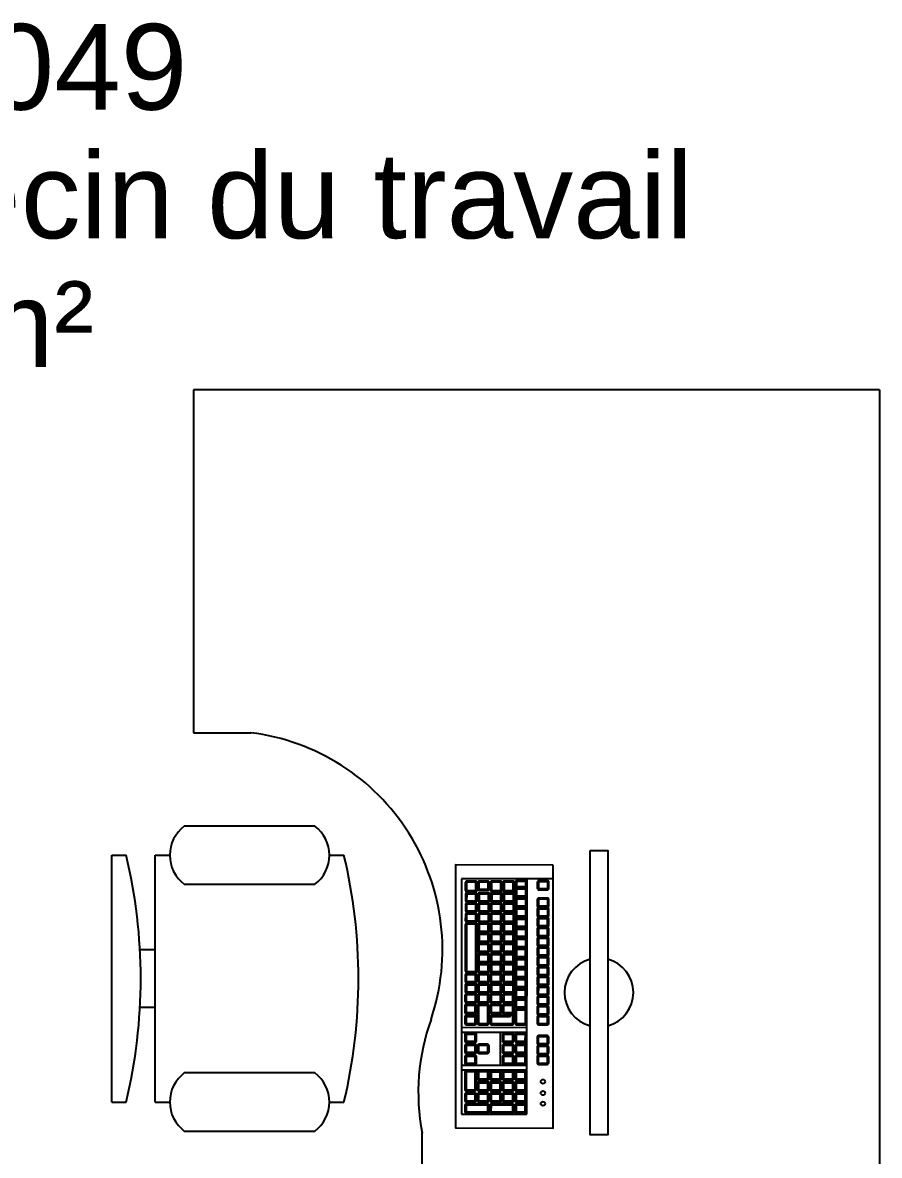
# Model space of a CAD drawing. Header units: metres. Extents: x -8 to 211, y -5 to 120.
# Drawn here: x 165.199 to 166.698, y 47.334 to 49.316 of the extents above; entities that cross this region are included whole.
import ezdxf

# ---------------------------------------------------------------- set-up
doc = ezdxf.new("R2010")
doc.units = ezdxf.units.M
doc.header["$LTSCALE"] = 0.8
doc.header["$MEASUREMENT"] = 0
doc.layers.get('0').update_dxf_attribs({"linetype": 'CONTINUOUS'})
for name, color, linetype in [('900 equipement', 8, 'CONTINUOUS'), ('A_EQMP', 142, 'CONTINUOUS'), ('A_Etiqu_Local', 7, 'CONTINUOUS')]:
    doc.layers.add(name, color=color, linetype=linetype)
doc.styles.add('Attribut', font='arial.ttf')

# ---------------------------------------------------------------- blocks, each defined once
blk = doc.blocks.new('bureau')
at = {"layer": '900 equipement', "color": 142, "linetype": 'Continuous'}
for p, q in [((0, 1.2), (1.6, 1.2)), ((0, 1.2), (0, 0)), ((1.6, 1.2), (1.6, 0.4)), ((1.6, 0.4), (1.3004, 0.4)), ((0.6, 0), (0.6, 0.1)), ((0, 0), (0.6, 0))]:
    blk.add_line(p, q, dxfattribs=at)
for centre, radius, start, end in [((0.9796, 0.0531), 0.3824, 71.3694, 172.9633), ((1.2294, 0.7698), 0.3766, 250.1842, 280.8651)]:
    blk.add_arc(centre, radius, start, end, dxfattribs=at)
blk = doc.blocks.new('Chaise de bureau')
at = {"linetype": 'Continuous'}
for p, q in [((-8.5, 0), (-8.5, -1)), ((-8.5, 0), (8.5, 0)), ((8.5, 0), (8.5, -1)), ((-2, -3), (-2, -1.9355)), ((2, -1.9576), (2, -3)), ((-8.5, -3), (-8.5, -4)), ((-8.5, -3), (8.5, -3)), ((8.5, -3), (8.5, -4)), ((-10.5, -5), (-10.5, -14)), ((-6.5, -14), (-6.5, -5)), ((6.5, -5), (6.5, -14)), ((10.5, -14), (10.5, -5)), ((-8.5, -15), (-8.5, -16)), ((8.5, -15), (8.5, -16))]:
    blk.add_line(p, q, dxfattribs=at)
for centre, radius, start, end in [((0, 34.625), 36.625, 256.5803, 283.4197), ((-8.5, -6.5), 2.5, 36.8699, 143.1301), ((8.5, -6.5), 2.5, 36.8699, 143.1301), ((-8.5, -12.5), 2.5, 216.8699, 323.1301), ((8.5, -12.5), 2.5, 216.8699, 323.1301), ((0, 19.625), 36.625, 256.5803, 283.4197)]:
    blk.add_arc(centre, radius, start, end, dxfattribs=at)
blk = doc.blocks.new('A_Etiqu_Local')
at = {"style": 'Attribut', "flags": 1}
for tag, p in [('CODE_HOPITAL', (-0.4463, 1.632)), ('CODE_SITE', (-0.4463, 1.407)), ('CODE_BATIMENT', (-0.4463, 1.182)), ('CODE_SECTEUR', (-0.4463, 0.957)), ('CODE_ETAGE', (-0.4463, 0.732)), ('NOM_NORMALISE', (-0.4463, -0.843)), ('SECTEUR_ACTIVITE', (-0.4463, -1.068)), ('SOUS_SECTEUR_ACTIVITE', (-0.4463, -1.293)), ('VOLUME', (-0.4463, -1.518)), ('SERVICE', (-0.4463, -1.743)), ('CODE_UG', (-0.4463, -1.968)), ('CODE_UA', (-0.4463, -2.193)), ('CODE_POLE', (-0.4463, -2.418)), ('OCCUPANT_EXTERNE', (-0.4463, -2.643)), ('DISPONIBILITE', (-0.4463, -2.868)), ('ACCES_HANDICAPES', (-0.4463, -3.093)), ('NATURE_SOL', (-0.4463, -3.318)), ('RISQUE_LABORATOIRE', (-0.4463, -3.543)), ('AMIANTE', (-0.4463, -3.768))]:
    blk.add_attdef(tag, p, '', height=0.15, dxfattribs=at)
at = {"layer": 'A_Etiqu_Local', "style": 'Attribut'}
for tag, p in [('CODE_PIECE', (-0.4463, 0.282)), ('NOM_USAGE', (-0.4463, 0.057)), ('SURFACE', (-0.4463, -0.168))]:
    blk.add_attdef(tag, p, '', height=0.15, dxfattribs=at)

msp = doc.modelspace()

# ---------------------------------------------------------------- linework, layer by layer
at = {"layer": 'A_EQMP', "color": 8, "linetype": 'Continuous'}
for p, q in [((165.9673, 47.8175), (165.967, 47.4058)), ((166.1278, 47.8174), (165.9673, 47.8175)), ((166.0817, 47.4057), (166.082, 47.8174)), ((166.1099, 47.784), (166.1099, 47.7839)), ((166.0818, 47.557), (165.9671, 47.5571)), ((166.0818, 47.5485), (165.9671, 47.5486)), ((166.0818, 47.491), (165.967, 47.4911)), ((166.0818, 47.4826), (165.967, 47.4827)), ((165.967, 47.4058), (166.0817, 47.4057))]:
    msp.add_line(p, q, dxfattribs=at)
for points in [[(166.1923, 47.8671), (166.2231, 47.8671), (166.2231, 47.3698), (166.1923, 47.3698)], [(166.1278, 47.8415), (165.9568, 47.8417), (165.9565, 47.3817), (166.1274, 47.3815)]]:
    msp.add_lwpolyline(points, close=True, dxfattribs=at)
for points in [[(165.9913, 47.8136), (165.9767, 47.8136, 0.414214), (165.9738, 47.8106), (165.9738, 47.7977, 0.414214), (165.9767, 47.7947), (165.9913, 47.7947, 0.414214), (165.9943, 47.7977), (165.9943, 47.8106, 0.414214)], [(165.9913, 47.8114), (165.9767, 47.8114, 0.414214), (165.9759, 47.8106), (165.9759, 47.7977, 0.414214), (165.9767, 47.7969), (165.9913, 47.7968, 0.414214), (165.9921, 47.7977), (165.9921, 47.8106, 0.414214)], [(166.0132, 47.8136), (165.9986, 47.8136, 0.414214), (165.9957, 47.8106), (165.9957, 47.8004, 0.414214), (165.9986, 47.7975), (166.0132, 47.7975, 0.414214), (166.0162, 47.8004), (166.0162, 47.8106, 0.414214)], [(166.0132, 47.8114), (165.9986, 47.8114, 0.414214), (165.9978, 47.8106), (165.9978, 47.8004, 0.414214), (165.9986, 47.7996), (166.0132, 47.7996, 0.414214), (166.014, 47.8004), (166.014, 47.8106, 0.414214)], [(166.0351, 47.8135), (166.0205, 47.8136, 0.414214), (166.0176, 47.8106), (166.0176, 47.7978, 0.414214), (166.0205, 47.7949), (166.0351, 47.7948, 0.414214), (166.0381, 47.7978), (166.0381, 47.8106, 0.414214)], [(166.0351, 47.8114), (166.0205, 47.8114, 0.414214), (166.0197, 47.8106), (166.0197, 47.7978, 0.414214), (166.0205, 47.797), (166.0351, 47.797, 0.414214), (166.0359, 47.7978), (166.0359, 47.8106, 0.414214)], [(166.057, 47.8135), (166.0424, 47.8135, 0.414214), (166.0395, 47.8106), (166.0395, 47.798, 0.414214), (166.0424, 47.795), (166.057, 47.795, 0.414214), (166.06, 47.798), (166.06, 47.8106, 0.414214)], [(166.057, 47.8114), (166.0424, 47.8114, 0.414214), (166.0416, 47.8106), (166.0416, 47.798, 0.414214), (166.0424, 47.7972), (166.057, 47.7972, 0.414214), (166.0578, 47.798), (166.0578, 47.8106, 0.414214)], [(166.0791, 47.8143), (166.0638, 47.8144, 0.414214), (166.0616, 47.8121), (166.0616, 47.8045, 0.414214), (166.0638, 47.8023), (166.0791, 47.8023, 0.414214), (166.0814, 47.8045), (166.0814, 47.8121, 0.414214)], [(166.0791, 47.8127), (166.0638, 47.8127, 0.414214), (166.0632, 47.8121), (166.0632, 47.8045, 0.414214), (166.0638, 47.8039), (166.0791, 47.8039, 0.414214), (166.0797, 47.8045), (166.0797, 47.8121, 0.414214)], [(166.1173, 47.8144), (166.1027, 47.8144, 0.414214), (166.0997, 47.8114), (166.0997, 47.8013, 0.414214), (166.1027, 47.7983), (166.1173, 47.7983, 0.414214), (166.1203, 47.8012), (166.1203, 47.8114, 0.414214)], [(166.1173, 47.8122), (166.1027, 47.8122, 0.414214), (166.1019, 47.8114), (166.1019, 47.8013, 0.414214), (166.1027, 47.8005), (166.1173, 47.8004, 0.414214), (166.1181, 47.8012), (166.1181, 47.8114, 0.414214)], [(165.9916, 47.7931), (165.9771, 47.7931, 0.414214), (165.9741, 47.7901), (165.9741, 47.78, 0.414214), (165.9771, 47.777), (165.9916, 47.777, 0.414214), (165.9946, 47.7799), (165.9946, 47.7901, 0.414214)], [(165.9916, 47.7909), (165.9771, 47.7909, 0.414214), (165.9763, 47.7901), (165.9762, 47.78, 0.414214), (165.9771, 47.7792), (165.9916, 47.7791, 0.414214), (165.9924, 47.7799), (165.9925, 47.7901, 0.414214)], [(166.0135, 47.7931), (165.999, 47.7931, 0.414214), (165.996, 47.7901), (165.996, 47.7799, 0.414214), (165.999, 47.777), (166.0135, 47.777, 0.414214), (166.0165, 47.7799), (166.0165, 47.7901, 0.414214)], [(166.0135, 47.7909), (165.999, 47.7909, 0.414214), (165.9982, 47.7901), (165.9981, 47.7799, 0.414214), (165.999, 47.7791), (166.0135, 47.7791, 0.414214), (166.0143, 47.7799), (166.0144, 47.7901, 0.414214)], [(166.0354, 47.7931), (166.0209, 47.7931, 0.414214), (166.0179, 47.7901), (166.0179, 47.7799, 0.414214), (166.0208, 47.777), (166.0354, 47.7769, 0.414214), (166.0384, 47.7799), (166.0384, 47.7901, 0.414214)], [(166.0354, 47.7909), (166.0209, 47.7909, 0.414214), (166.0201, 47.7901), (166.02, 47.7799, 0.414214), (166.0209, 47.7791), (166.0354, 47.7791, 0.414214), (166.0362, 47.7799), (166.0362, 47.7901, 0.414214)], [(166.0573, 47.793), (166.0428, 47.7931, 0.414214), (166.0398, 47.7901), (166.0398, 47.7799, 0.414214), (166.0427, 47.7769), (166.0573, 47.7769, 0.414214), (166.0603, 47.7799), (166.0603, 47.7901, 0.414214)], [(166.0573, 47.7909), (166.0428, 47.7909, 0.414214), (166.0419, 47.7901), (166.0419, 47.7799, 0.414214), (166.0427, 47.7791), (166.0573, 47.7791, 0.414214), (166.0581, 47.7799), (166.0581, 47.7901, 0.414214)], [(166.0787, 47.7997), (166.0641, 47.7997, 0.414214), (166.0633, 47.7989), (166.0633, 47.7887, 0.414214), (166.0641, 47.7879), (166.0787, 47.7879, 0.414214), (166.0795, 47.7887), (166.0795, 47.7989, 0.414214)], [(166.1172, 47.7839), (166.1026, 47.7839, 0.414214), (166.0996, 47.781), (166.0996, 47.7708, 0.414214), (166.1026, 47.7678), (166.1172, 47.7678, 0.414214), (166.1201, 47.7708), (166.1201, 47.7809, 0.414214)], [(165.9915, 47.7755), (165.9769, 47.7755, 0.414214), (165.974, 47.7725), (165.974, 47.7624, 0.414214), (165.9769, 47.7594), (165.9915, 47.7594, 0.414214), (165.9945, 47.7623), (165.9945, 47.7725, 0.414214)], [(165.9915, 47.7733), (165.9769, 47.7733, 0.414214), (165.9761, 47.7725), (165.9761, 47.7624, 0.414214), (165.9769, 47.7615), (165.9915, 47.7615, 0.414214), (165.9923, 47.7623), (165.9923, 47.7725, 0.414214)], [(166.0134, 47.7755), (165.9988, 47.7755, 0.414214), (165.9959, 47.7725), (165.9959, 47.7623, 0.414214), (165.9988, 47.7594), (166.0134, 47.7594, 0.414214), (166.0164, 47.7623), (166.0164, 47.7725, 0.414214)], [(166.0134, 47.7733), (165.9988, 47.7733, 0.414214), (165.998, 47.7725), (165.998, 47.7623, 0.414214), (165.9988, 47.7615), (166.0134, 47.7615, 0.414214), (166.0142, 47.7623), (166.0142, 47.7725, 0.414214)], [(166.0353, 47.7754), (166.0207, 47.7755, 0.414214), (166.0178, 47.7725), (166.0178, 47.7623, 0.414214), (166.0207, 47.7593), (166.0353, 47.7593, 0.414214), (166.0383, 47.7623), (166.0383, 47.7725, 0.414214)], [(166.0353, 47.7733), (166.0207, 47.7733, 0.414214), (166.0199, 47.7725), (166.0199, 47.7623, 0.414214), (166.0207, 47.7615), (166.0353, 47.7615, 0.414214), (166.0361, 47.7623), (166.0361, 47.7725, 0.414214)], [(166.0572, 47.7754), (166.0426, 47.7754, 0.414214), (166.0397, 47.7725), (166.0397, 47.7623, 0.414214), (166.0426, 47.7593), (166.0572, 47.7593, 0.414214), (166.0602, 47.7623), (166.0602, 47.7725, 0.414214)], [(166.0572, 47.7733), (166.0426, 47.7733, 0.414214), (166.0418, 47.7725), (166.0418, 47.7623, 0.414214), (166.0426, 47.7615), (166.0572, 47.7615, 0.414214), (166.058, 47.7623), (166.058, 47.7725, 0.414214)], [(166.0789, 47.7643), (166.0643, 47.7643, 0.414214), (166.0635, 47.7635), (166.0635, 47.7534, 0.414214), (166.0643, 47.7526), (166.0789, 47.7525, 0.414214), (166.0797, 47.7534), (166.0797, 47.7635, 0.414214)], [(166.079, 47.7819), (166.0644, 47.7819, 0.414214), (166.0636, 47.7811), (166.0636, 47.7709, 0.414214), (166.0644, 47.7701), (166.079, 47.7701, 0.414214), (166.0798, 47.7709), (166.0798, 47.7811, 0.414214)], [(166.1172, 47.7668), (166.1026, 47.7668, 0.414214), (166.0996, 47.7638), (166.0996, 47.7537, 0.414214), (166.1026, 47.7507), (166.1171, 47.7507, 0.414214), (166.1201, 47.7536), (166.1201, 47.7638, 0.414214)], [(166.1172, 47.7818), (166.1026, 47.7818, 0.414214), (166.1018, 47.781), (166.1018, 47.7708, 0.414214), (166.1026, 47.77), (166.1172, 47.77, 0.414214), (166.118, 47.7708), (166.118, 47.7809, 0.414214)], [(166.1172, 47.7646), (166.1026, 47.7646, 0.414214), (166.1018, 47.7638), (166.1018, 47.7537, 0.414214), (166.1026, 47.7528), (166.1171, 47.7528, 0.414214), (166.118, 47.7536), (166.118, 47.7638, 0.414214)], [(165.9915, 47.7577), (165.9769, 47.7577, 0.414214), (165.974, 47.7548), (165.9739, 47.7446, 0.414214), (165.9769, 47.7416), (165.9915, 47.7416, 0.414214), (165.9945, 47.7446), (165.9945, 47.7547, 0.414214)], [(165.9915, 47.7556), (165.9769, 47.7556, 0.414214), (165.9761, 47.7548), (165.9761, 47.7446, 0.414214), (165.9769, 47.7438), (165.9915, 47.7438, 0.414214), (165.9923, 47.7446), (165.9923, 47.7548, 0.414214)], [(166.0134, 47.7577), (165.9988, 47.7577, 0.414214), (165.9959, 47.7547), (165.9958, 47.7446, 0.414214), (165.9988, 47.7416), (166.0134, 47.7416, 0.414214), (166.0164, 47.7446), (166.0164, 47.7547, 0.414214)], [(166.0134, 47.7555), (165.9988, 47.7556, 0.414214), (165.998, 47.7547), (165.998, 47.7446, 0.414214), (165.9988, 47.7438), (166.0134, 47.7437, 0.414214), (166.0142, 47.7446), (166.0142, 47.7547, 0.414214)], [(166.0353, 47.7577), (166.0207, 47.7577, 0.414214), (166.0178, 47.7547), (166.0177, 47.7446, 0.414214), (166.0207, 47.7416), (166.0353, 47.7416, 0.414214), (166.0383, 47.7445), (166.0383, 47.7547, 0.414214)], [(166.0353, 47.7555), (166.0207, 47.7555, 0.414214), (166.0199, 47.7547), (166.0199, 47.7446, 0.414214), (166.0207, 47.7437), (166.0353, 47.7437, 0.414214), (166.0361, 47.7445), (166.0361, 47.7547, 0.414214)], [(166.0572, 47.7577), (166.0426, 47.7577, 0.414214), (166.0396, 47.7547), (166.0396, 47.7445, 0.414214), (166.0426, 47.7416), (166.0572, 47.7416, 0.414214), (166.0602, 47.7445), (166.0602, 47.7547, 0.414214)], [(166.0572, 47.7555), (166.0426, 47.7555, 0.414214), (166.0418, 47.7547), (166.0418, 47.7445, 0.414214), (166.0426, 47.7437), (166.0572, 47.7437, 0.414214), (166.058, 47.7445), (166.058, 47.7547, 0.414214)], [(166.0789, 47.7465), (166.0643, 47.7465, 0.414214), (166.0635, 47.7457), (166.0635, 47.7355, 0.414214), (166.0643, 47.7347), (166.0789, 47.7347, 0.414214), (166.0797, 47.7355), (166.0797, 47.7457, 0.414214)], [(166.1171, 47.7497), (166.1026, 47.7497, 0.414214), (166.0996, 47.7467), (166.0996, 47.7365, 0.414214), (166.1025, 47.7336), (166.1171, 47.7335, 0.414214), (166.1201, 47.7365), (166.1201, 47.7467, 0.414214)], [(166.1171, 47.7475), (166.1026, 47.7475, 0.414214), (166.1017, 47.7467), (166.1017, 47.7365, 0.414214), (166.1026, 47.7357), (166.1171, 47.7357, 0.414214), (166.1179, 47.7365), (166.1179, 47.7467, 0.414214)], [(165.9914, 47.7401), (165.9768, 47.7401, 0.414214), (165.9738, 47.7372), (165.9738, 47.6563, 0.414214), (165.9767, 47.6533), (165.9913, 47.6533, 0.414214), (165.9943, 47.6563), (165.9943, 47.7371, 0.414214)], [(165.9914, 47.738), (165.9768, 47.738, 0.414214), (165.976, 47.7372), (165.9759, 47.6563, 0.414214), (165.9767, 47.6555), (165.9913, 47.6555, 0.414214), (165.9921, 47.6563), (165.9922, 47.7371, 0.414214)], [(166.0133, 47.7401), (165.9987, 47.7401, 0.414214), (165.9957, 47.7371), (165.9957, 47.727, 0.414214), (165.9987, 47.724), (166.0133, 47.724, 0.414214), (166.0162, 47.7269), (166.0162, 47.7371, 0.414214)], [(166.0133, 47.7379), (165.9987, 47.7379, 0.414214), (165.9979, 47.7371), (165.9979, 47.727, 0.414214), (165.9987, 47.7262), (166.0133, 47.7261, 0.414214), (166.0141, 47.727), (166.0141, 47.7371, 0.414214)], [(166.0352, 47.7401), (166.0206, 47.7401, 0.414214), (166.0176, 47.7371), (166.0176, 47.7269, 0.414214), (166.0206, 47.724), (166.0352, 47.724, 0.414214), (166.0381, 47.7269), (166.0381, 47.7371, 0.414214)], [(166.0352, 47.7379), (166.0206, 47.7379, 0.414214), (166.0198, 47.7371), (166.0198, 47.7269, 0.414214), (166.0206, 47.7261), (166.0352, 47.7261, 0.414214), (166.036, 47.7269), (166.036, 47.7371, 0.414214)], [(166.0571, 47.7401), (166.0425, 47.7401, 0.414214), (166.0395, 47.7371), (166.0395, 47.7269, 0.414214), (166.0425, 47.724), (166.0571, 47.7239, 0.414214), (166.06, 47.7269), (166.06, 47.7371, 0.414214)], [(166.0571, 47.7379), (166.0425, 47.7379, 0.414214), (166.0417, 47.7371), (166.0417, 47.7269, 0.414214), (166.0425, 47.7261), (166.0571, 47.7261, 0.414214), (166.0579, 47.7269), (166.0579, 47.7371, 0.414214)], [(166.0787, 47.729), (166.0642, 47.729, 0.414214), (166.0633, 47.7282), (166.0633, 47.718, 0.414214), (166.0641, 47.7172), (166.0787, 47.7172, 0.414214), (166.0795, 47.718), (166.0795, 47.7282, 0.414214)], [(166.1171, 47.7325), (166.1025, 47.7325, 0.414214), (166.0996, 47.7296), (166.0996, 47.7194, 0.414214), (166.1025, 47.7164), (166.1171, 47.7164, 0.414214), (166.1201, 47.7194), (166.1201, 47.7296, 0.414214)], [(166.1171, 47.7304), (166.1025, 47.7304, 0.414214), (166.1017, 47.7296), (166.1017, 47.7194, 0.414214), (166.1025, 47.7186), (166.1171, 47.7186, 0.414214), (166.1179, 47.7194), (166.1179, 47.7296, 0.414214)], [(166.0131, 47.7047), (165.9986, 47.7047, 0.414214), (165.9956, 47.7018), (165.9956, 47.6916, 0.414214), (165.9985, 47.6886), (166.0131, 47.6886, 0.414214), (166.0161, 47.6916), (166.0161, 47.7018, 0.414214)], [(166.0133, 47.7223), (165.9987, 47.7223, 0.414214), (165.9957, 47.7194), (165.9957, 47.7092, 0.414214), (165.9987, 47.7062), (166.0133, 47.7062, 0.414214), (166.0162, 47.7092), (166.0162, 47.7194, 0.414214)], [(166.0133, 47.7202), (165.9987, 47.7202, 0.414214), (165.9979, 47.7194), (165.9979, 47.7092, 0.414214), (165.9987, 47.7084), (166.0133, 47.7084, 0.414214), (166.0141, 47.7092), (166.0141, 47.7194, 0.414214)], [(166.035, 47.7047), (166.0205, 47.7047, 0.414214), (166.0175, 47.7018), (166.0175, 47.6916, 0.414214), (166.0204, 47.6886), (166.035, 47.6886, 0.414214), (166.038, 47.6916), (166.038, 47.7017, 0.414214)], [(166.0352, 47.7223), (166.0206, 47.7223, 0.414214), (166.0176, 47.7194), (166.0176, 47.7092, 0.414214), (166.0206, 47.7062), (166.0351, 47.7062, 0.414214), (166.0381, 47.7092), (166.0381, 47.7193, 0.414214)], [(166.0352, 47.7202), (166.0206, 47.7202, 0.414214), (166.0198, 47.7194), (166.0198, 47.7092, 0.414214), (166.0206, 47.7084), (166.0352, 47.7084, 0.414214), (166.036, 47.7092), (166.036, 47.7193, 0.414214)], [(166.0569, 47.7047), (166.0424, 47.7047, 0.414214), (166.0394, 47.7017), (166.0394, 47.6916, 0.414214), (166.0423, 47.6886), (166.0569, 47.6886, 0.414214), (166.0599, 47.6915), (166.0599, 47.7017, 0.414214)], [(166.0571, 47.7223), (166.0425, 47.7223, 0.414214), (166.0395, 47.7193), (166.0395, 47.7092, 0.414214), (166.0425, 47.7062), (166.057, 47.7062, 0.414214), (166.06, 47.7091), (166.06, 47.7193, 0.414214)], [(166.0571, 47.7201), (166.0425, 47.7201, 0.414214), (166.0417, 47.7193), (166.0417, 47.7092, 0.414214), (166.0425, 47.7084), (166.057, 47.7083, 0.414214), (166.0579, 47.7092), (166.0579, 47.7193, 0.414214)], [(166.0787, 47.7111), (166.0641, 47.7112, 0.414214), (166.0633, 47.7103), (166.0633, 47.7002, 0.414214), (166.0641, 47.6994), (166.0787, 47.6993, 0.414214), (166.0795, 47.7002), (166.0795, 47.7103, 0.414214)], [(166.1171, 47.7154), (166.1025, 47.7154, 0.414214), (166.0996, 47.7124), (166.0996, 47.7023, 0.414214), (166.1025, 47.6993), (166.1171, 47.6993, 0.414214), (166.1201, 47.7022), (166.1201, 47.7124, 0.414214)], [(166.1171, 47.7132), (166.1025, 47.7132, 0.414214), (166.1017, 47.7124), (166.1017, 47.7023, 0.414214), (166.1025, 47.7014), (166.1171, 47.7014, 0.414214), (166.1179, 47.7022), (166.1179, 47.7124, 0.414214)], [(166.0132, 47.6868), (165.9987, 47.6868, 0.414214), (165.9957, 47.6838), (165.9957, 47.6736, 0.414214), (165.9986, 47.6707), (166.0132, 47.6706, 0.414214), (166.0162, 47.6736), (166.0162, 47.6838, 0.414214)], [(166.0131, 47.7026), (165.9986, 47.7026, 0.414214), (165.9977, 47.7018), (165.9977, 47.6916, 0.414214), (165.9985, 47.6908), (166.0131, 47.6908, 0.414214), (166.0139, 47.6916), (166.0139, 47.7018, 0.414214)], [(166.0351, 47.6867), (166.0206, 47.6867, 0.414214), (166.0176, 47.6838), (166.0176, 47.6736, 0.414214), (166.0205, 47.6706), (166.0351, 47.6706, 0.414214), (166.0381, 47.6736), (166.0381, 47.6838, 0.414214)], [(166.035, 47.7025), (166.0205, 47.7026, 0.414214), (166.0196, 47.7017), (166.0196, 47.6916, 0.414214), (166.0204, 47.6908), (166.035, 47.6908, 0.414214), (166.0358, 47.6916), (166.0358, 47.7017, 0.414214)], [(166.057, 47.6867), (166.0425, 47.6867, 0.414214), (166.0395, 47.6838), (166.0395, 47.6736, 0.414214), (166.0424, 47.6706), (166.057, 47.6706, 0.414214), (166.06, 47.6736), (166.06, 47.6837, 0.414214)], [(166.0569, 47.7025), (166.0424, 47.7025, 0.414214), (166.0415, 47.7017), (166.0415, 47.6916, 0.414214), (166.0423, 47.6907), (166.0569, 47.6907, 0.414214), (166.0577, 47.6915), (166.0577, 47.7017, 0.414214)], [(166.0786, 47.6936), (166.064, 47.6936, 0.414214), (166.0632, 47.6928), (166.0632, 47.6826, 0.414214), (166.064, 47.6818), (166.0786, 47.6818, 0.414214), (166.0794, 47.6826), (166.0794, 47.6928, 0.414214)], [(166.1171, 47.6983), (166.1025, 47.6983, 0.414214), (166.0995, 47.6953), (166.0995, 47.6851, 0.414214), (166.1025, 47.6822), (166.1171, 47.6821, 0.414214), (166.1201, 47.6851), (166.1201, 47.6953, 0.414214)], [(166.1171, 47.6961), (166.1025, 47.6961, 0.414214), (166.1017, 47.6953), (166.1017, 47.6851, 0.414214), (166.1025, 47.6843), (166.1171, 47.6843, 0.414214), (166.1179, 47.6851), (166.1179, 47.6953, 0.414214)], [(166.013, 47.6694), (165.9984, 47.6694, 0.414214), (165.9954, 47.6665), (165.9954, 47.6563, 0.414214), (165.9984, 47.6533), (166.013, 47.6533, 0.414214), (166.016, 47.6563), (166.016, 47.6664, 0.414214)], [(166.013, 47.6673), (165.9984, 47.6673, 0.414214), (165.9976, 47.6665), (165.9976, 47.6563, 0.414214), (165.9984, 47.6555), (166.013, 47.6555, 0.414214), (166.0138, 47.6563), (166.0138, 47.6664, 0.414214)], [(166.0132, 47.6846), (165.9987, 47.6846, 0.414214), (165.9978, 47.6838), (165.9978, 47.6736, 0.414214), (165.9986, 47.6728), (166.0132, 47.6728, 0.414214), (166.014, 47.6736), (166.014, 47.6838, 0.414214)], [(166.0349, 47.6694), (166.0203, 47.6694, 0.414214), (166.0173, 47.6664), (166.0173, 47.6563, 0.414214), (166.0203, 47.6533), (166.0349, 47.6533, 0.414214), (166.0379, 47.6562), (166.0379, 47.6664, 0.414214)], [(166.0349, 47.6672), (166.0203, 47.6672, 0.414214), (166.0195, 47.6664), (166.0195, 47.6563, 0.414214), (166.0203, 47.6555), (166.0349, 47.6554, 0.414214), (166.0357, 47.6563), (166.0357, 47.6664, 0.414214)], [(166.0351, 47.6846), (166.0206, 47.6846, 0.414214), (166.0197, 47.6838), (166.0197, 47.6736, 0.414214), (166.0205, 47.6728), (166.0351, 47.6728, 0.414214), (166.0359, 47.6736), (166.0359, 47.6838, 0.414214)], [(166.0568, 47.6694), (166.0422, 47.6694, 0.414214), (166.0392, 47.6664), (166.0392, 47.6562, 0.414214), (166.0422, 47.6533), (166.0568, 47.6533, 0.414214), (166.0598, 47.6562), (166.0598, 47.6664, 0.414214)], [(166.0568, 47.6672), (166.0422, 47.6672, 0.414214), (166.0414, 47.6664), (166.0414, 47.6562, 0.414214), (166.0422, 47.6554), (166.0568, 47.6554, 0.414214), (166.0576, 47.6562), (166.0576, 47.6664, 0.414214)], [(166.057, 47.6846), (166.0425, 47.6846, 0.414214), (166.0416, 47.6838), (166.0416, 47.6736, 0.414214), (166.0424, 47.6728), (166.057, 47.6728, 0.414214), (166.0578, 47.6736), (166.0578, 47.6837, 0.414214)], [(166.0786, 47.6758), (166.064, 47.6758, 0.414214), (166.0632, 47.675), (166.0632, 47.6648, 0.414214), (166.064, 47.664), (166.0786, 47.664, 0.414214), (166.0794, 47.6648), (166.0794, 47.675, 0.414214)], [(166.1171, 47.6811), (166.1025, 47.6811, 0.414214), (166.0995, 47.6782), (166.0995, 47.668, 0.414214), (166.1025, 47.665), (166.1171, 47.665, 0.414214), (166.12, 47.668), (166.1201, 47.6782, 0.414214)], [(166.1171, 47.679), (166.1025, 47.679, 0.414214), (166.1017, 47.6782), (166.1017, 47.668, 0.414214), (166.1025, 47.6672), (166.1171, 47.6672, 0.414214), (166.1179, 47.668), (166.1179, 47.6782, 0.414214)], [(165.991, 47.6518), (165.9764, 47.6518, 0.414214), (165.9734, 47.6489), (165.9734, 47.6387, 0.414214), (165.9764, 47.6357), (165.991, 47.6357, 0.414214), (165.9939, 47.6387), (165.9939, 47.6489, 0.414214)], [(165.991, 47.6497), (165.9764, 47.6497, 0.414214), (165.9756, 47.6489), (165.9756, 47.6387, 0.414214), (165.9764, 47.6379), (165.991, 47.6379, 0.414214), (165.9918, 47.6387), (165.9918, 47.6489, 0.414214)], [(166.0129, 47.6518), (165.9983, 47.6518, 0.414214), (165.9953, 47.6489), (165.9953, 47.6387, 0.414214), (165.9983, 47.6357), (166.0129, 47.6357, 0.414214), (166.0158, 47.6387), (166.0158, 47.6488, 0.414214)], [(166.0129, 47.6496), (165.9983, 47.6497, 0.414214), (165.9975, 47.6489), (165.9975, 47.6387, 0.414214), (165.9983, 47.6379), (166.0129, 47.6379, 0.414214), (166.0137, 47.6387), (166.0137, 47.6488, 0.414214)], [(166.0348, 47.6518), (166.0202, 47.6518, 0.414214), (166.0172, 47.6488), (166.0172, 47.6387, 0.414214), (166.0202, 47.6357), (166.0348, 47.6357, 0.414214), (166.0377, 47.6386), (166.0377, 47.6488, 0.414214)], [(166.0348, 47.6496), (166.0202, 47.6496, 0.414214), (166.0194, 47.6488), (166.0194, 47.6387, 0.414214), (166.0202, 47.6378), (166.0348, 47.6378, 0.414214), (166.0356, 47.6386), (166.0356, 47.6488, 0.414214)], [(166.0567, 47.6518), (166.0421, 47.6518, 0.414214), (166.0391, 47.6488), (166.0391, 47.6386, 0.414214), (166.0421, 47.6357), (166.0567, 47.6357, 0.414214), (166.0596, 47.6386), (166.0596, 47.6488, 0.414214)], [(166.0567, 47.6496), (166.0421, 47.6496, 0.414214), (166.0413, 47.6488), (166.0413, 47.6386, 0.414214), (166.0421, 47.6378), (166.0567, 47.6378, 0.414214), (166.0575, 47.6386), (166.0575, 47.6488, 0.414214)], [(166.0785, 47.6582), (166.0639, 47.6582, 0.414214), (166.0631, 47.6574), (166.0631, 47.6473, 0.414214), (166.0639, 47.6464), (166.0784, 47.6464, 0.414214), (166.0793, 47.6472), (166.0793, 47.6574, 0.414214)], [(166.1171, 47.664), (166.1025, 47.664, 0.414214), (166.0995, 47.661), (166.0995, 47.6509, 0.414214), (166.1025, 47.6479), (166.1171, 47.6479, 0.414214), (166.12, 47.6508), (166.12, 47.661, 0.414214)], [(166.1171, 47.6469), (166.1025, 47.6469, 0.414214), (166.0995, 47.6439), (166.0995, 47.6337, 0.414214), (166.1025, 47.6308), (166.117, 47.6308, 0.414214), (166.12, 47.6337), (166.12, 47.6439, 0.414214)], [(166.1171, 47.6618), (166.1025, 47.6618, 0.414214), (166.1017, 47.661), (166.1017, 47.6509, 0.414214), (166.1025, 47.6501), (166.1171, 47.65, 0.414214), (166.1179, 47.6509), (166.1179, 47.661, 0.414214)], [(165.9911, 47.6339), (165.9765, 47.6339, 0.414214), (165.9735, 47.6309), (165.9735, 47.6207, 0.414214), (165.9765, 47.6178), (165.9911, 47.6177, 0.414214), (165.994, 47.6207), (165.994, 47.6309, 0.414214)], [(165.9911, 47.6317), (165.9765, 47.6317, 0.414214), (165.9757, 47.6309), (165.9757, 47.6207, 0.414214), (165.9765, 47.6199), (165.9911, 47.6199, 0.414214), (165.9919, 47.6207), (165.9919, 47.6309, 0.414214)], [(166.013, 47.6338), (165.9984, 47.6339, 0.414214), (165.9954, 47.6309), (165.9954, 47.6207, 0.414214), (165.9984, 47.6177), (166.013, 47.6177, 0.414214), (166.0159, 47.6207), (166.0159, 47.6309, 0.414214)], [(166.013, 47.6317), (165.9984, 47.6317, 0.414214), (165.9976, 47.6309), (165.9976, 47.6207, 0.414214), (165.9984, 47.6199), (166.013, 47.6199, 0.414214), (166.0138, 47.6207), (166.0138, 47.6309, 0.414214)], [(166.0349, 47.6338), (166.0203, 47.6338, 0.414214), (166.0173, 47.6309), (166.0173, 47.6207, 0.414214), (166.0203, 47.6177), (166.0349, 47.6177, 0.414214), (166.0378, 47.6207), (166.0378, 47.6308, 0.414214)], [(166.0349, 47.6317), (166.0203, 47.6317, 0.414214), (166.0195, 47.6309), (166.0195, 47.6207, 0.414214), (166.0203, 47.6199), (166.0349, 47.6199, 0.414214), (166.0357, 47.6207), (166.0357, 47.6309, 0.414214)], [(166.0568, 47.6338), (166.0422, 47.6338, 0.414214), (166.0392, 47.6308), (166.0392, 47.6207, 0.414214), (166.0422, 47.6177), (166.0568, 47.6177, 0.414214), (166.0597, 47.6207), (166.0597, 47.6308, 0.414214)], [(166.0568, 47.6316), (166.0422, 47.6317, 0.414214), (166.0414, 47.6308), (166.0414, 47.6207, 0.414214), (166.0422, 47.6199), (166.0568, 47.6198, 0.414214), (166.0576, 47.6207), (166.0576, 47.6308, 0.414214)], [(166.0783, 47.6428), (166.0638, 47.6428, 0.414214), (166.0608, 47.6399), (166.0608, 47.6297, 0.414214), (166.0637, 47.6267), (166.0783, 47.6267, 0.414214), (166.0813, 47.6297), (166.0813, 47.6399, 0.414214)], [(166.0783, 47.6407), (166.0638, 47.6407, 0.414214), (166.0629, 47.6399), (166.0629, 47.6297, 0.414214), (166.0637, 47.6289), (166.0783, 47.6289, 0.414214), (166.0791, 47.6297), (166.0791, 47.6399, 0.414214)], [(166.117, 47.6297), (166.1025, 47.6297, 0.414214), (166.0995, 47.6268), (166.0995, 47.6166, 0.414214), (166.1024, 47.6136), (166.117, 47.6136, 0.414214), (166.12, 47.6166), (166.12, 47.6268, 0.414214)], [(166.117, 47.6276), (166.1025, 47.6276, 0.414214), (166.1017, 47.6268), (166.1016, 47.6166, 0.414214), (166.1025, 47.6158), (166.117, 47.6158, 0.414214), (166.1178, 47.6166), (166.1179, 47.6268, 0.414214)], [(166.1171, 47.6447), (166.1025, 47.6447, 0.414214), (166.1017, 47.6439), (166.1017, 47.6337, 0.414214), (166.1025, 47.6329), (166.117, 47.6329, 0.414214), (166.1179, 47.6337), (166.1179, 47.6439, 0.414214)], [(165.9908, 47.6165), (165.9763, 47.6165, 0.414214), (165.9733, 47.6135), (165.9733, 47.6033, 0.414214), (165.9762, 47.6004), (165.9908, 47.6003, 0.414214), (165.9938, 47.6033), (165.9938, 47.6135, 0.414214)], [(165.9908, 47.6143), (165.9763, 47.6143, 0.414214), (165.9754, 47.6135), (165.9754, 47.6033, 0.414214), (165.9762, 47.6025), (165.9908, 47.6025, 0.414214), (165.9916, 47.6033), (165.9916, 47.6135, 0.414214)], [(166.0127, 47.6164), (165.9982, 47.6164, 0.414214), (165.9952, 47.6135), (165.9952, 47.6033, 0.414214), (165.9981, 47.6003), (166.0127, 47.6003, 0.414214), (166.0157, 47.6033), (166.0157, 47.6135, 0.414214)], [(166.0127, 47.6143), (165.9982, 47.6143, 0.414214), (165.9973, 47.6135), (165.9973, 47.6033, 0.414214), (165.9981, 47.6025), (166.0127, 47.6025, 0.414214), (166.0135, 47.6033), (166.0135, 47.6135, 0.414214)], [(166.0346, 47.6164), (166.0201, 47.6164, 0.414214), (166.0171, 47.6135), (166.0171, 47.6033, 0.414214), (166.02, 47.6003), (166.0346, 47.6003, 0.414214), (166.0376, 47.6033), (166.0376, 47.6134, 0.414214)], [(166.0346, 47.6143), (166.02, 47.6143, 0.414214), (166.0192, 47.6135), (166.0192, 47.6033, 0.414214), (166.02, 47.6025), (166.0346, 47.6025, 0.414214), (166.0354, 47.6033), (166.0354, 47.6134, 0.414214)], [(166.0565, 47.6164), (166.0419, 47.6164, 0.414214), (166.039, 47.6134), (166.039, 47.6033, 0.414214), (166.0419, 47.6003), (166.0565, 47.6003, 0.414214), (166.0595, 47.6033), (166.0595, 47.6134, 0.414214)], [(166.0565, 47.6142), (166.0419, 47.6143, 0.414214), (166.0411, 47.6134), (166.0411, 47.6033, 0.414214), (166.0419, 47.6025), (166.0565, 47.6024, 0.414214), (166.0573, 47.6033), (166.0573, 47.6134, 0.414214)], [(166.0782, 47.6075), (166.0636, 47.6075, 0.414214), (166.0606, 47.6045), (166.0606, 47.5943, 0.414214), (166.0636, 47.5914), (166.0782, 47.5914, 0.414214), (166.0812, 47.5943), (166.0812, 47.6045, 0.414214)], [(166.0783, 47.625), (166.0637, 47.625, 0.414214), (166.0608, 47.6221), (166.0608, 47.6119, 0.414214), (166.0637, 47.6089), (166.0783, 47.6089, 0.414214), (166.0813, 47.6119), (166.0813, 47.622, 0.414214)], [(166.0783, 47.6229), (166.0637, 47.6229, 0.414214), (166.0629, 47.6221), (166.0629, 47.6119, 0.414214), (166.0637, 47.6111), (166.0783, 47.6111, 0.414214), (166.0791, 47.6119), (166.0791, 47.622, 0.414214)], [(166.117, 47.6126), (166.1024, 47.6126, 0.414214), (166.0995, 47.6096), (166.0995, 47.5995, 0.414214), (166.1024, 47.5965), (166.117, 47.5965, 0.414214), (166.12, 47.5995), (166.12, 47.6096, 0.414214)], [(166.117, 47.6104), (166.1024, 47.6105, 0.414214), (166.1016, 47.6096), (166.1016, 47.5995, 0.414214), (166.1024, 47.5987), (166.117, 47.5986, 0.414214), (166.1178, 47.5995), (166.1178, 47.6096, 0.414214)], [(165.9906, 47.5978), (165.976, 47.5978, 0.414214), (165.973, 47.5948), (165.973, 47.5847, 0.414214), (165.976, 47.5817), (165.9906, 47.5817, 0.414214), (165.9936, 47.5846), (165.9936, 47.5948, 0.414214)], [(165.9906, 47.5956), (165.976, 47.5956, 0.414214), (165.9752, 47.5948), (165.9752, 47.5847, 0.414214), (165.976, 47.5838), (165.9906, 47.5838, 0.414214), (165.9914, 47.5846), (165.9914, 47.5948, 0.414214)], [(166.0125, 47.5978), (165.9979, 47.5978, 0.414214), (165.9949, 47.5948), (165.9949, 47.5653, 0.414214), (165.9979, 47.5623), (166.0125, 47.5623, 0.414214), (166.0154, 47.5653), (166.0155, 47.5948, 0.414214)], [(166.0125, 47.5956), (165.9979, 47.5956, 0.414214), (165.9971, 47.5948), (165.9971, 47.5653, 0.414214), (165.9979, 47.5645), (166.0125, 47.5645, 0.414214), (166.0133, 47.5653), (166.0133, 47.5948, 0.414214)], [(166.0344, 47.5977), (166.0198, 47.5978, 0.414214), (166.0168, 47.5948), (166.0168, 47.5846, 0.414214), (166.0198, 47.5816), (166.0344, 47.5816, 0.414214), (166.0373, 47.5846), (166.0374, 47.5948, 0.414214)], [(166.0344, 47.5956), (166.0198, 47.5956, 0.414214), (166.019, 47.5948), (166.019, 47.5846, 0.414214), (166.0198, 47.5838), (166.0344, 47.5838, 0.414214), (166.0352, 47.5846), (166.0352, 47.5948, 0.414214)], [(166.0563, 47.5977), (166.0417, 47.5977, 0.414214), (166.0387, 47.5948), (166.0387, 47.5846, 0.414214), (166.0417, 47.5816), (166.0563, 47.5816, 0.414214), (166.0592, 47.5846), (166.0593, 47.5948, 0.414214)], [(166.0563, 47.5956), (166.0417, 47.5956, 0.414214), (166.0409, 47.5948), (166.0409, 47.5846, 0.414214), (166.0417, 47.5838), (166.0563, 47.5838, 0.414214), (166.0571, 47.5846), (166.0571, 47.5948, 0.414214)], [(166.0782, 47.5896), (166.0636, 47.5897, 0.414214), (166.0606, 47.5867), (166.0606, 47.5652, 0.414214), (166.0636, 47.5623), (166.0782, 47.5623, 0.414214), (166.0811, 47.5652), (166.0811, 47.5867, 0.414214)], [(166.0782, 47.6053), (166.0636, 47.6053, 0.414214), (166.0628, 47.6045), (166.0628, 47.5943, 0.414214), (166.0636, 47.5935), (166.0782, 47.5935, 0.414214), (166.079, 47.5943), (166.079, 47.6045, 0.414214)], [(166.0782, 47.5875), (166.0636, 47.5875, 0.414214), (166.0628, 47.5867), (166.0628, 47.5652, 0.414214), (166.0636, 47.5644), (166.0782, 47.5644, 0.414214), (166.079, 47.5652), (166.079, 47.5867, 0.414214)], [(166.117, 47.5955), (166.1024, 47.5955, 0.414214), (166.0995, 47.5925), (166.0995, 47.5823, 0.414214), (166.1024, 47.5794), (166.117, 47.5794, 0.414214), (166.12, 47.5823), (166.12, 47.5925, 0.414214)], [(166.117, 47.5933), (166.1024, 47.5933, 0.414214), (166.1016, 47.5925), (166.1016, 47.5823, 0.414214), (166.1024, 47.5815), (166.117, 47.5815, 0.414214), (166.1178, 47.5823), (166.1178, 47.5925, 0.414214)], [(165.9906, 47.5784), (165.976, 47.5785, 0.414214), (165.973, 47.5755), (165.973, 47.5653, 0.414214), (165.976, 47.5623), (165.9906, 47.5623, 0.414214), (165.9935, 47.5653), (165.9935, 47.5755, 0.414214)], [(165.9906, 47.5763), (165.976, 47.5763, 0.414214), (165.9752, 47.5755), (165.9752, 47.5653, 0.414214), (165.976, 47.5645), (165.9906, 47.5645, 0.414214), (165.9914, 47.5653), (165.9914, 47.5755, 0.414214)], [(166.0563, 47.5805), (166.0493, 47.5806), (166.0493, 47.5784), (166.0198, 47.5784, 0.414214), (166.0168, 47.5754), (166.0168, 47.5653, 0.414214), (166.0198, 47.5623), (166.0563, 47.5623, 0.414214), (166.0592, 47.5652), (166.0592, 47.5776, 0.414214)], [(166.0563, 47.5784), (166.0515, 47.5784), (166.0515, 47.5762), (166.0198, 47.5763, 0.414214), (166.019, 47.5754), (166.019, 47.5653, 0.414214), (166.0198, 47.5645), (166.0563, 47.5644, 0.414214), (166.0571, 47.5652), (166.0571, 47.5776, 0.414214)], [(166.117, 47.5783), (166.1024, 47.5783, 0.414214), (166.0994, 47.5754), (166.0994, 47.5652, 0.414214), (166.1024, 47.5622), (166.117, 47.5622, 0.414214), (166.12, 47.5652), (166.12, 47.5754, 0.414214)], [(166.117, 47.5762), (166.1024, 47.5762, 0.414214), (166.1016, 47.5754), (166.1016, 47.5652, 0.414214), (166.1024, 47.5644), (166.117, 47.5644, 0.414214), (166.1178, 47.5652), (166.1178, 47.5754, 0.414214)], [(165.9906, 47.5475), (165.976, 47.5475, 0.414214), (165.973, 47.5445), (165.973, 47.5343, 0.414214), (165.976, 47.5314), (165.9905, 47.5314, 0.414214), (165.9935, 47.5343), (165.9935, 47.5445, 0.414214)], [(166.0562, 47.5474), (166.0417, 47.5474, 0.414214), (166.0387, 47.5445), (166.0387, 47.5343, 0.414214), (166.0417, 47.5313), (166.0562, 47.5313, 0.414214), (166.0592, 47.5343), (166.0592, 47.5444, 0.414214)], [(166.0781, 47.5474), (166.0636, 47.5474, 0.414214), (166.0606, 47.5444), (166.0606, 47.5343, 0.414214), (166.0636, 47.5313), (166.0781, 47.5313, 0.414214), (166.0811, 47.5343), (166.0811, 47.5444, 0.414214)], [(165.9905, 47.5281), (165.976, 47.5281, 0.414214), (165.973, 47.5252), (165.973, 47.515, 0.414214), (165.9759, 47.512), (165.9905, 47.512, 0.414214), (165.9935, 47.515), (165.9935, 47.5252, 0.414214)], [(165.9906, 47.5453), (165.976, 47.5453, 0.414214), (165.9752, 47.5445), (165.9752, 47.5343, 0.414214), (165.976, 47.5335), (165.9905, 47.5335, 0.414214), (165.9914, 47.5343), (165.9914, 47.5445, 0.414214)], [(166.0124, 47.5281), (165.9979, 47.5281, 0.414214), (165.9949, 47.5252), (165.9949, 47.515, 0.414214), (165.9978, 47.512), (166.0124, 47.512, 0.414214), (166.0154, 47.515), (166.0154, 47.5251, 0.414214)], [(166.0562, 47.5281), (166.0417, 47.5281, 0.414214), (166.0387, 47.5251), (166.0387, 47.5149, 0.414214), (166.0416, 47.512), (166.0562, 47.512, 0.414214), (166.0592, 47.5149), (166.0592, 47.5251, 0.414214)], [(166.0562, 47.5453), (166.0417, 47.5453, 0.414214), (166.0409, 47.5445), (166.0408, 47.5343, 0.414214), (166.0417, 47.5335), (166.0562, 47.5335, 0.414214), (166.057, 47.5343), (166.0571, 47.5444, 0.414214)], [(166.0781, 47.5281), (166.0636, 47.5281, 0.414214), (166.0606, 47.5251), (166.0606, 47.5149, 0.414214), (166.0635, 47.512), (166.0781, 47.5119, 0.414214), (166.0811, 47.5149), (166.0811, 47.5251, 0.414214)], [(166.0781, 47.5452), (166.0636, 47.5453, 0.414214), (166.0628, 47.5444), (166.0627, 47.5343, 0.414214), (166.0636, 47.5335), (166.0781, 47.5334, 0.414214), (166.0789, 47.5343), (166.079, 47.5444, 0.414214)], [(166.117, 47.5432), (166.1024, 47.5432, 0.414214), (166.0994, 47.5403), (166.0994, 47.5301, 0.414214), (166.1024, 47.5271), (166.117, 47.5271, 0.414214), (166.1199, 47.5301), (166.1199, 47.5402, 0.414214)], [(166.117, 47.5411), (166.1024, 47.5411, 0.414214), (166.1016, 47.5403), (166.1016, 47.5301, 0.414214), (166.1024, 47.5293), (166.117, 47.5293, 0.414214), (166.1178, 47.5301), (166.1178, 47.5402, 0.414214)], [(165.9905, 47.5088), (165.9759, 47.5088, 0.414214), (165.973, 47.5058), (165.973, 47.4956, 0.414214), (165.9759, 47.4927), (165.9905, 47.4927, 0.414214), (165.9935, 47.4956), (165.9935, 47.5058, 0.414214)], [(165.9905, 47.526), (165.976, 47.526, 0.414214), (165.9751, 47.5252), (165.9751, 47.515, 0.414214), (165.9759, 47.5142), (165.9905, 47.5142, 0.414214), (165.9913, 47.515), (165.9913, 47.5252, 0.414214)], [(165.9905, 47.5066), (165.9759, 47.5066, 0.414214), (165.9751, 47.5058), (165.9751, 47.4956, 0.414214), (165.9759, 47.4948), (165.9905, 47.4948, 0.414214), (165.9913, 47.4956), (165.9913, 47.5058, 0.414214)], [(166.0124, 47.5259), (165.9979, 47.526, 0.414214), (165.997, 47.5251), (165.997, 47.515, 0.414214), (165.9978, 47.5142), (166.0124, 47.5142, 0.414214), (166.0132, 47.515), (166.0132, 47.5251, 0.414214)], [(166.0562, 47.5087), (166.0416, 47.5087, 0.414214), (166.0387, 47.5058), (166.0387, 47.4956, 0.414214), (166.0416, 47.4926), (166.0562, 47.4926, 0.414214), (166.0592, 47.4956), (166.0592, 47.5058, 0.414214)], [(166.0562, 47.5259), (166.0417, 47.5259, 0.414214), (166.0408, 47.5251), (166.0408, 47.5149, 0.414214), (166.0416, 47.5141), (166.0562, 47.5141, 0.414214), (166.057, 47.5149), (166.057, 47.5251, 0.414214)], [(166.0562, 47.5066), (166.0416, 47.5066, 0.414214), (166.0408, 47.5058), (166.0408, 47.4956, 0.414214), (166.0416, 47.4948), (166.0562, 47.4948, 0.414214), (166.057, 47.4956), (166.057, 47.5058, 0.414214)], [(166.0781, 47.5087), (166.0635, 47.5087, 0.414214), (166.0606, 47.5058), (166.0606, 47.4956, 0.414214), (166.0635, 47.4926), (166.0781, 47.4926, 0.414214), (166.0811, 47.4956), (166.0811, 47.5057, 0.414214)], [(166.0781, 47.5259), (166.0635, 47.5259, 0.414214), (166.0627, 47.5251), (166.0627, 47.5149, 0.414214), (166.0635, 47.5141), (166.0781, 47.5141, 0.414214), (166.0789, 47.5149), (166.0789, 47.5251, 0.414214)], [(166.0781, 47.5066), (166.0635, 47.5066, 0.414214), (166.0627, 47.5058), (166.0627, 47.4956, 0.414214), (166.0635, 47.4948), (166.0781, 47.4948, 0.414214), (166.0789, 47.4956), (166.0789, 47.5057, 0.414214)], [(166.117, 47.5261), (166.1024, 47.5261, 0.414214), (166.0994, 47.5231), (166.0994, 47.5129, 0.414214), (166.1024, 47.51), (166.1169, 47.51, 0.414214), (166.1199, 47.5129), (166.1199, 47.5231, 0.414214)], [(166.1169, 47.5089), (166.1024, 47.509, 0.414214), (166.0994, 47.506), (166.0994, 47.4958, 0.414214), (166.1024, 47.4928), (166.1169, 47.4928, 0.414214), (166.1199, 47.4958), (166.1199, 47.506, 0.414214)], [(166.1169, 47.5068), (166.1024, 47.5068, 0.414214), (166.1016, 47.506), (166.1015, 47.4958, 0.414214), (166.1024, 47.495), (166.1169, 47.495, 0.414214), (166.1177, 47.4958), (166.1178, 47.506, 0.414214)], [(166.117, 47.5239), (166.1024, 47.5239, 0.414214), (166.1016, 47.5231), (166.1016, 47.5129, 0.414214), (166.1024, 47.5121), (166.1169, 47.5121, 0.414214), (166.1178, 47.5129), (166.1178, 47.5231, 0.414214)], [(165.9905, 47.4817), (165.9759, 47.4817, 0.414214), (165.9729, 47.4788), (165.9729, 47.4492, 0.414214), (165.9759, 47.4463), (165.9905, 47.4463, 0.414214), (165.9934, 47.4492), (165.9935, 47.4788, 0.414214)], [(165.9905, 47.4796), (165.9759, 47.4796, 0.414214), (165.9751, 47.4788), (165.9751, 47.4492, 0.414214), (165.9759, 47.4484), (165.9905, 47.4484, 0.414214), (165.9913, 47.4492), (165.9913, 47.4788, 0.414214)], [(166.0124, 47.4817), (165.9978, 47.4817, 0.414214), (165.9948, 47.4788), (165.9948, 47.4686, 0.414214), (165.9978, 47.4656), (166.0124, 47.4656, 0.414214), (166.0154, 47.4686), (166.0154, 47.4787, 0.414214)], [(166.0124, 47.4795), (165.9978, 47.4796, 0.414214), (165.997, 47.4787), (165.997, 47.4686, 0.414214), (165.9978, 47.4678), (166.0124, 47.4678, 0.414214), (166.0132, 47.4686), (166.0132, 47.4787, 0.414214)], [(166.0343, 47.4817), (166.0197, 47.4817, 0.414214), (166.0167, 47.4787), (166.0167, 47.4686, 0.414214), (166.0197, 47.4656), (166.0343, 47.4656, 0.414214), (166.0373, 47.4685), (166.0373, 47.4787, 0.414214)], [(166.0343, 47.4795), (166.0197, 47.4795, 0.414214), (166.0189, 47.4787), (166.0189, 47.4686, 0.414214), (166.0197, 47.4677), (166.0343, 47.4677, 0.414214), (166.0351, 47.4685), (166.0351, 47.4787, 0.414214)], [(166.0562, 47.4817), (166.0416, 47.4817, 0.414214), (166.0386, 47.4787), (166.0386, 47.4685, 0.414214), (166.0416, 47.4656), (166.0562, 47.4656, 0.414214), (166.0592, 47.4685), (166.0592, 47.4787, 0.414214)], [(166.0562, 47.4795), (166.0416, 47.4795, 0.414214), (166.0408, 47.4787), (166.0408, 47.4685, 0.414214), (166.0416, 47.4677), (166.0562, 47.4677, 0.414214), (166.057, 47.4685), (166.057, 47.4787, 0.414214)], [(166.0781, 47.4817), (166.0635, 47.4817, 0.414214), (166.0605, 47.4787), (166.0605, 47.4685, 0.414214), (166.0635, 47.4656), (166.0781, 47.4655, 0.414214), (166.0811, 47.4685), (166.0811, 47.4787, 0.414214)], [(166.0781, 47.4795), (166.0635, 47.4795, 0.414214), (166.0627, 47.4787), (166.0627, 47.4685, 0.414214), (166.0635, 47.4677), (166.0781, 47.4677, 0.414214), (166.0789, 47.4685), (166.0789, 47.4787, 0.414214)], [(166.0124, 47.4624), (165.9978, 47.4624, 0.414214), (165.9948, 47.4594), (165.9948, 47.4492, 0.414214), (165.9978, 47.4463), (166.0124, 47.4462, 0.414214), (166.0153, 47.4492), (166.0153, 47.4594, 0.414214)], [(166.0124, 47.4602), (165.9978, 47.4602, 0.414214), (165.997, 47.4594), (165.997, 47.4492, 0.414214), (165.9978, 47.4484), (166.0124, 47.4484, 0.414214), (166.0132, 47.4492), (166.0132, 47.4594, 0.414214)], [(166.0343, 47.4623), (166.0197, 47.4624, 0.414214), (166.0167, 47.4594), (166.0167, 47.4492, 0.414214), (166.0197, 47.4462), (166.0343, 47.4462, 0.414214), (166.0372, 47.4492), (166.0372, 47.4594, 0.414214)], [(166.0343, 47.4602), (166.0197, 47.4602, 0.414214), (166.0189, 47.4594), (166.0189, 47.4492, 0.414214), (166.0197, 47.4484), (166.0343, 47.4484, 0.414214), (166.0351, 47.4492), (166.0351, 47.4594, 0.414214)], [(166.0562, 47.4623), (166.0416, 47.4623, 0.414214), (166.0386, 47.4594), (166.0386, 47.4492, 0.414214), (166.0416, 47.4462), (166.0562, 47.4462, 0.414214), (166.0591, 47.4492), (166.0591, 47.4594, 0.414214)], [(166.0562, 47.4602), (166.0416, 47.4602, 0.414214), (166.0408, 47.4594), (166.0408, 47.4492, 0.414214), (166.0416, 47.4484), (166.0562, 47.4484, 0.414214), (166.057, 47.4492), (166.057, 47.4594, 0.414214)], [(166.0781, 47.4623), (166.0635, 47.4623, 0.414214), (166.0605, 47.4594), (166.0605, 47.4492, 0.414214), (166.0635, 47.4462), (166.0781, 47.4462, 0.414214), (166.081, 47.4492), (166.081, 47.4593, 0.414214)], [(166.0781, 47.4601), (166.0635, 47.4602, 0.414214), (166.0627, 47.4594), (166.0627, 47.4492, 0.414214), (166.0635, 47.4484), (166.0781, 47.4484, 0.414214), (166.0789, 47.4492), (166.0789, 47.4593, 0.414214)], [(165.9905, 47.443), (165.9759, 47.443, 0.414214), (165.9729, 47.4401), (165.9729, 47.4299, 0.414214), (165.9759, 47.4269), (165.9905, 47.4269, 0.414214), (165.9934, 47.4299), (165.9934, 47.4401, 0.414214)], [(165.9905, 47.4409), (165.9759, 47.4409, 0.414214), (165.9751, 47.4401), (165.9751, 47.4299, 0.414214), (165.9759, 47.4291), (165.9905, 47.4291, 0.414214), (165.9913, 47.4299), (165.9913, 47.4401, 0.414214)], [(166.0124, 47.443), (165.9978, 47.443, 0.414214), (165.9948, 47.4401), (165.9948, 47.4299, 0.414214), (165.9978, 47.4269), (166.0124, 47.4269, 0.414214), (166.0153, 47.4299), (166.0153, 47.44, 0.414214)], [(166.0124, 47.4409), (165.9978, 47.4409, 0.414214), (165.997, 47.4401), (165.997, 47.4299, 0.414214), (165.9978, 47.4291), (166.0124, 47.4291, 0.414214), (166.0132, 47.4299), (166.0132, 47.44, 0.414214)], [(166.0343, 47.443), (166.0197, 47.443, 0.414214), (166.0167, 47.44), (166.0167, 47.4299, 0.414214), (166.0197, 47.4269), (166.0343, 47.4269, 0.414214), (166.0372, 47.4299), (166.0372, 47.44, 0.414214)], [(166.0343, 47.4408), (166.0197, 47.4409, 0.414214), (166.0189, 47.44), (166.0189, 47.4299, 0.414214), (166.0197, 47.4291), (166.0343, 47.429, 0.414214), (166.0351, 47.4299), (166.0351, 47.44, 0.414214)], [(166.0562, 47.443), (166.0416, 47.443, 0.414214), (166.0386, 47.44), (166.0386, 47.4299, 0.414214), (166.0416, 47.4269), (166.0561, 47.4269, 0.414214), (166.0591, 47.4298), (166.0591, 47.44, 0.414214)], [(166.0562, 47.4408), (166.0416, 47.4408, 0.414214), (166.0408, 47.44), (166.0408, 47.4298, 0.414214), (166.0416, 47.429), (166.0562, 47.429, 0.414214), (166.057, 47.4298), (166.057, 47.44, 0.414214)], [(166.0781, 47.443), (166.0635, 47.443, 0.414214), (166.0605, 47.44), (166.0605, 47.4298, 0.414214), (166.0635, 47.4269), (166.078, 47.4268, 0.414214), (166.081, 47.4298), (166.081, 47.44, 0.414214)], [(166.0781, 47.4408), (166.0635, 47.4408, 0.414214), (166.0627, 47.44), (166.0627, 47.4298, 0.414214), (166.0635, 47.429), (166.078, 47.429, 0.414214), (166.0789, 47.4298), (166.0789, 47.44, 0.414214)], [(166.0123, 47.4237), (165.9759, 47.4237, 0.414214), (165.9729, 47.4207), (165.9729, 47.4106, 0.414214), (165.9759, 47.4076), (166.0123, 47.4076, 0.414214), (166.0153, 47.4105), (166.0153, 47.4207, 0.414214)], [(166.0123, 47.4215), (165.9759, 47.4215, 0.414214), (165.9751, 47.4207), (165.9751, 47.4106, 0.414214), (165.9759, 47.4097), (166.0123, 47.4097, 0.414214), (166.0131, 47.4105), (166.0132, 47.4207, 0.414214)], [(166.0561, 47.4236), (166.0197, 47.4237, 0.414214), (166.0167, 47.4207), (166.0167, 47.4105, 0.414214), (166.0197, 47.4076), (166.0561, 47.4075, 0.414214), (166.0591, 47.4105), (166.0591, 47.4207, 0.414214)], [(166.0561, 47.4215), (166.0197, 47.4215, 0.414214), (166.0189, 47.4207), (166.0188, 47.4105, 0.414214), (166.0197, 47.4097), (166.0561, 47.4097, 0.414214), (166.0569, 47.4105), (166.057, 47.4207, 0.414214)], [(166.078, 47.4236), (166.0635, 47.4236, 0.414214), (166.0605, 47.4207), (166.0605, 47.4105, 0.414214), (166.0635, 47.4075), (166.078, 47.4075, 0.414214), (166.081, 47.4105), (166.081, 47.4206, 0.414214)], [(166.078, 47.4215), (166.0635, 47.4215, 0.414214), (166.0627, 47.4207), (166.0626, 47.4105, 0.414214), (166.0635, 47.4097), (166.078, 47.4097, 0.414214), (166.0788, 47.4105), (166.0789, 47.4206, 0.414214)]]:
    msp.add_lwpolyline(points, format="xyb", close=True, dxfattribs=at)
for points in [[(166.0817, 47.7989, 0.414214), (166.0787, 47.8019), (166.0641, 47.8019, 0.414214), (166.0611, 47.7989), (166.0611, 47.7887, 0.414214), (166.0641, 47.7858), (166.0787, 47.7858, 0.414214), (166.0816, 47.7887)], [(166.082, 47.7811, 0.414214), (166.079, 47.784), (166.0644, 47.7841, 0.414214), (166.0615, 47.7811), (166.0614, 47.7709, 0.414214), (166.0644, 47.7679), (166.079, 47.7679, 0.414214), (166.082, 47.7709)], [(166.0818, 47.7635, 0.414214), (166.0789, 47.7665), (166.0643, 47.7665, 0.414214), (166.0613, 47.7635), (166.0613, 47.7534, 0.414214), (166.0643, 47.7504), (166.0789, 47.7504, 0.414214), (166.0818, 47.7534)], [(166.0818, 47.7457, 0.414214), (166.0789, 47.7487), (166.0643, 47.7487, 0.414214), (166.0613, 47.7457), (166.0613, 47.7355, 0.414214), (166.0643, 47.7326), (166.0788, 47.7326, 0.414214), (166.0818, 47.7355)], [(166.0817, 47.7282, 0.414214), (166.0787, 47.7311), (166.0642, 47.7311, 0.414214), (166.0612, 47.7282), (166.0612, 47.718, 0.414214), (166.0641, 47.715), (166.0787, 47.715, 0.414214), (166.0817, 47.718)], [(166.0817, 47.7103, 0.414214), (166.0787, 47.7133), (166.0641, 47.7133, 0.414214), (166.0612, 47.7103), (166.0612, 47.7002, 0.414214), (166.0641, 47.6972), (166.0787, 47.6972, 0.414214), (166.0817, 47.7002)], [(166.0816, 47.6928, 0.414214), (166.0786, 47.6958), (166.064, 47.6958, 0.414214), (166.061, 47.6928), (166.061, 47.6826, 0.414214), (166.064, 47.6797), (166.0786, 47.6796, 0.414214), (166.0816, 47.6826)], [(166.0816, 47.675, 0.414214), (166.0786, 47.6779), (166.064, 47.6779, 0.414214), (166.061, 47.675), (166.061, 47.6648, 0.414214), (166.064, 47.6618), (166.0786, 47.6618, 0.414214), (166.0815, 47.6648)], [(166.0814, 47.6574, 0.414214), (166.0785, 47.6604), (166.0639, 47.6604, 0.414214), (166.0609, 47.6574), (166.0609, 47.6473, 0.414214), (166.0639, 47.6443), (166.0784, 47.6443, 0.414214), (166.0814, 47.6472)]]:
    msp.add_lwpolyline(points, format="xyb", dxfattribs=at)
msp.add_lwpolyline([(166.0355, 47.491), (166.0355, 47.5486)], dxfattribs=at)
for centre in [(166.1096, 47.4628), (166.1096, 47.4241), (166.1096, 47.4427)]:
    msp.add_circle(centre, 0.00374, dxfattribs=at)
for start, end in [(104.7935, 255.2065), (284.7935, 75.2065)]:
    msp.add_arc((166.2077, 47.6185), 0.0603, start, end, dxfattribs=at)

# ---------------------------------------------------------------- block references
at = {"layer": 'A_EQMP', "color": 8, "linetype": 'Continuous', "rotation": 270}
msp.add_blockref('bureau', (165.4984, 48.6732), dxfattribs=at)
at = {"layer": 'A_EQMP', "color": 8, "linetype": 'Continuous', "xscale": 0.02540000000000475, "yscale": 0.02540000000000475, "zscale": 0.02540000000000475, "rotation": 90}
msp.add_blockref('Chaise de bureau', (165.3551, 47.6429), dxfattribs=at)
at = {"layer": 'A_Etiqu_Local', "color": 8}
ref = msp.add_blockref('A_Etiqu_Local', (165.1181, 48.8814), dxfattribs=at)
ref.add_attrib('CODE_PIECE', '166_049', (164.6718, 49.1633), dxfattribs={"height": 0.15, "style": 'Attribut'})
ref.add_attrib('NOM_USAGE', 'Medecin du travail', (164.6718, 48.9383), dxfattribs={"height": 0.15, "style": 'Attribut'})
ref.add_attrib('SURFACE', '8.29m²', (164.6718, 48.7133), dxfattribs={"height": 0.15, "style": 'Attribut'})

doc.saveas('drawing.dxf')
